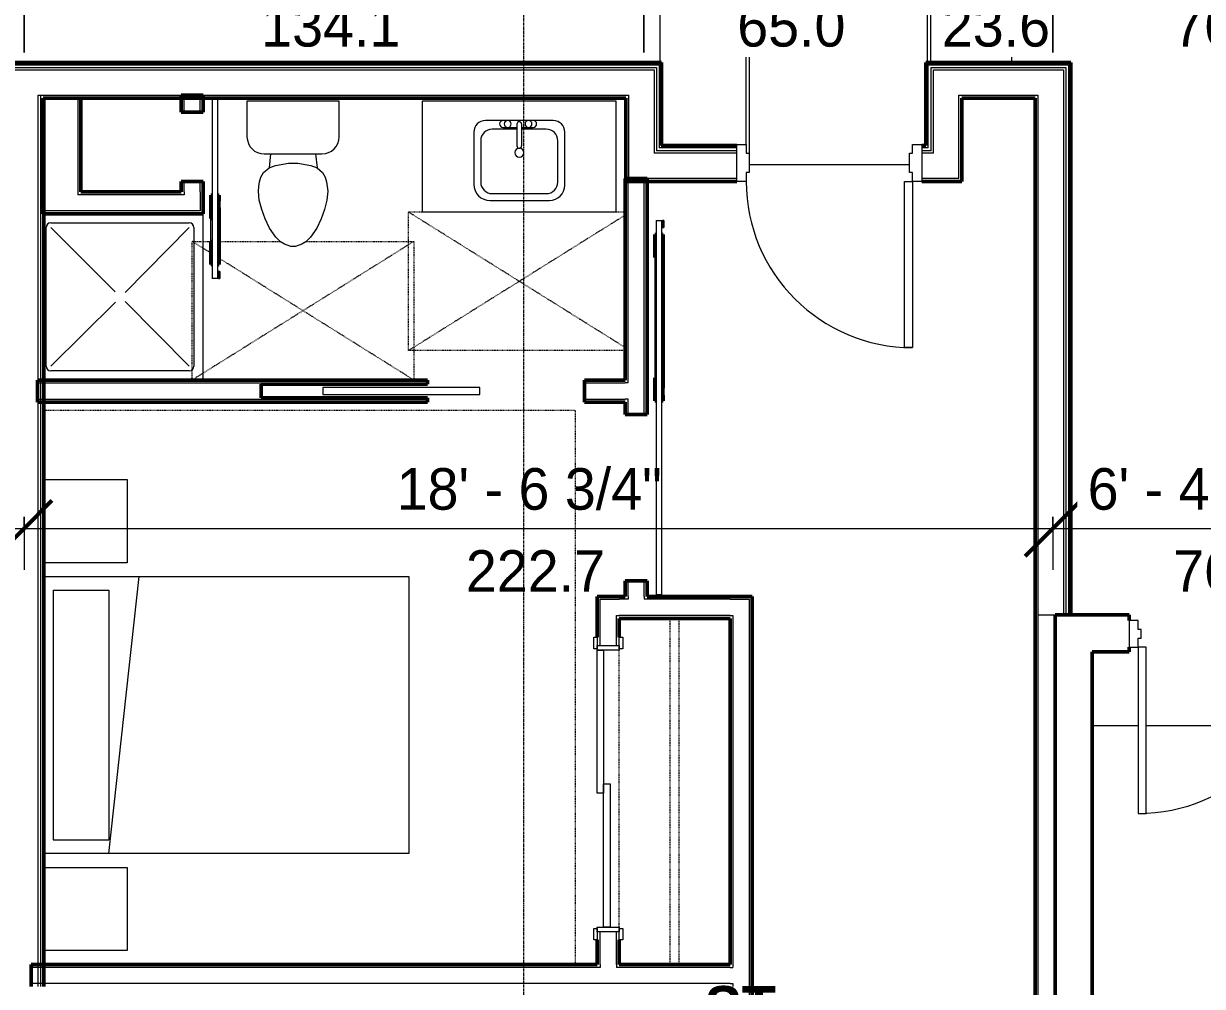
# Model space of a CAD drawing. Header units: inches. Extents: x -4266 to -1814, y 9706 to 12441.
# Drawn here: x -2935.7 to -2680.4, y 10181.2 to 10389.6 of the extents above; entities that cross this region are included whole.
import ezdxf

# ---------------------------------------------------------------- set-up
doc = ezdxf.new("R2010")
doc.units = ezdxf.units.IN
doc.header["$MEASUREMENT"] = 0
doc.linetypes.add('Dash', pattern=[0.25, 0.125, -0.125])
doc.linetypes.add('Grid Line 1_2_', pattern=[0.875, 0.5, -0.125, 0.125, -0.125])
for name, color, linetype, lineweight in [('A-ANNO-DIMS', 211, 'Continuous', 9), ('A-ANNO-DIMS-96', 211, 'Continuous', 9), ('A-AREA-IDEN', 2, 'Continuous', 9), ('A-DOOR-1', 7, 'Continuous', 9), ('A-DOOR-2', 50, 'Continuous', 20), ('A-DOOR-4', 10, 'Continuous', 13), ('A-DOOR-5', 250, 'Continuous', 50), ('A-DOOR-8', 31, 'Continuous', 9), ('A-DOOR-9', 31, 'Continuous', 20), ('A-DOOR-FRAM', 31, 'Continuous', 20), ('A-DOOR-FRAM-1', 50, 'Continuous', 20), ('A-FLOR', 192, 'Continuous', 13), ('A-FLOR-2', 10, 'Continuous', 13), ('A-GENM-HDLN-1', 7, 'Dash', 9), ('A-WALL', 113, 'Continuous', 13), ('A-WALL-3', 250, 'Continuous', 50), ('A-WALL-4', 10, 'Continuous', 13), ('A-WALL-9', 113, 'Continuous', 50), ('I-FURN-1', 7, 'Continuous', 9), ('I-FURN-HDLN-1', 7, 'Dash', 9), ('I-WALL-3', 2, 'Continuous', 50), ('P-SANR-FIXT-2', 7, 'Continuous', 9), ('Q-CASE-2', 7, 'Continuous', 9), ('Q-CASE-HDLN-1', 7, 'Dash', 9), ('S-GRID-1', 1, 'Grid Line 1_2_', 9)]:
    doc.layers.add(name, color=color, linetype=linetype, lineweight=lineweight)
doc.styles.add('Century Gothic', font='ufonts.com_century-gothic.ttf', dxfattribs={"height": 9})
doc.styles.add('Century Gothic_B', font='GOTHICB.TTF', dxfattribs={"height": 9})
doc.dimstyles.new('OD__1_16__Tol__', dxfattribs={"dimscale": 12, "dimtxt": 9.397514, "dimasz": 1, "dimexe": 0.75, "dimexo": 0.5, "dimgap": 0.125, "dimtad": 1, "dimdec": 4, "dimrnd": 0.0625, "dimzin": 3, "dimdsep": 46, "dimlunit": 4, "dimtxsty": 'Century Gothic', "dimblk1": 'OBLIQUE', "dimblk2": 'OBLIQUE', "dimsah": 1, "dimcen": 0.09, "dimdle": 0.75, "dimazin": 0, "dimtfac": 1, "dimtdec": 4, "dimtix": 1, "dimtmove": 0, "dimatfit": 3, "dimfxl": 1, "dimtvp": 1, "dimtfill": 1, "dimfrac": 2, "dimtolj": 1, "dimtzin": 0, "dimarcsym": 2})

# ---------------------------------------------------------------- blocks, each defined once
blk = doc.blocks.new('DIMBLOCK8-FLOOR PLAN - 1ST FLOOR')
at = {"layer": 'A-ANNO-DIMS-96', "lineweight": 50}
for p, q in [((-3137.12, 10280.31), (-3131.12, 10286.31)), ((-2935.52, 10280.31), (-2929.52, 10286.31)), ((-3137.12, 10280.31), (-3143.12, 10274.31)), ((-2935.52, 10280.31), (-2941.52, 10274.31))]:
    blk.add_line(p, q, dxfattribs=at)
at = {"layer": 'A-ANNO-DIMS-96'}
for p, q in [((-3137.12, 10282.79), (-3137.12, 10271.31)), ((-3137.12, 10280.31), (-3137.12, 10282.79)), ((-3137.12, 10280.31), (-2935.52, 10280.31)), ((-2935.52, 10282.79), (-2935.52, 10271.31)), ((-2935.52, 10280.31), (-2935.52, 10282.79))]:
    blk.add_line(p, q, dxfattribs=at)
at = {"layer": 'A-ANNO-DIMS-96', "color": 0, "char_height": 9, "attachment_point": 1, "line_spacing_factor": 0.984502, "style": 'Century Gothic', "bg_fill": 3, "box_fill_scale": 1.25, "bg_fill_color": 256, "bg_fill_true_color": 13158600, "bg_fill_transparency": 0}
for s, insert, width in [('16\' - 9 5/8"', (-3067.05, 10293.34), 73.7481), ('201.6', (-3052.06, 10275.58), 37.7691)]:
    blk.add_mtext(s, dxfattribs=dict(at, insert=insert, width=width))
blk = doc.blocks.new('_Oblique')
at = {"color": 0, "linetype": 'ByBlock', "lineweight": -2}
blk.add_line((-0.5, -0.5), (0.5, 0.5), dxfattribs=at)
blk = doc.blocks.new('DIMBLOCK9-FLOOR PLAN - 1ST FLOOR')
at = {"layer": 'A-ANNO-DIMS-96', "lineweight": 50}
for p, q in [((-2935.52, 10280.31), (-2929.52, 10286.31)), ((-2712.79, 10280.31), (-2706.79, 10286.31)), ((-2935.52, 10280.31), (-2941.52, 10274.31)), ((-2712.79, 10280.31), (-2718.79, 10274.31))]:
    blk.add_line(p, q, dxfattribs=at)
at = {"layer": 'A-ANNO-DIMS-96'}
for p, q in [((-2935.52, 10282.79), (-2935.52, 10271.31)), ((-2935.52, 10280.31), (-2935.52, 10282.79)), ((-2935.52, 10280.31), (-2712.79, 10280.31)), ((-2712.79, 10282.79), (-2712.79, 10271.31)), ((-2712.79, 10280.31), (-2712.79, 10282.79))]:
    blk.add_line(p, q, dxfattribs=at)
at = {"layer": 'A-ANNO-DIMS-96', "color": 0, "char_height": 9, "attachment_point": 1, "line_spacing_factor": 0.984502, "style": 'Century Gothic', "bg_fill": 3, "box_fill_scale": 1.25, "bg_fill_color": 256, "bg_fill_true_color": 13158600, "bg_fill_transparency": 0}
for s, insert, width in [('18\' - 6 3/4"', (-2854.88, 10293.34), 73.7481), ('222.7', (-2839.89, 10275.58), 37.7691)]:
    blk.add_mtext(s, dxfattribs=dict(at, insert=insert, width=width))
blk = doc.blocks.new('DIMBLOCK10-FLOOR PLAN - 1ST FLOOR')
at = {"layer": 'A-ANNO-DIMS-96', "lineweight": 50}
for p, q in [((-2712.79, 10280.31), (-2706.79, 10286.31)), ((-2636.32, 10280.31), (-2630.32, 10286.31)), ((-2712.79, 10280.31), (-2718.79, 10274.31)), ((-2636.32, 10280.31), (-2642.32, 10274.31))]:
    blk.add_line(p, q, dxfattribs=at)
at = {"layer": 'A-ANNO-DIMS-96'}
for p, q in [((-2712.79, 10282.79), (-2712.79, 10271.31)), ((-2712.79, 10280.31), (-2712.79, 10282.79)), ((-2712.79, 10280.31), (-2636.32, 10280.31)), ((-2636.32, 10282.79), (-2636.32, 10271.31)), ((-2636.32, 10280.31), (-2636.32, 10282.79))]:
    blk.add_line(p, q, dxfattribs=at)
at = {"layer": 'A-ANNO-DIMS-96', "color": 0, "insert": (-2686.79, 10275.58), "char_height": 9, "width": 29.356, "attachment_point": 1, "line_spacing_factor": 0.984502, "style": 'Century Gothic', "bg_fill": 3, "box_fill_scale": 1.25, "bg_fill_color": 256, "bg_fill_true_color": 13158600, "bg_fill_transparency": 0}
blk.add_mtext('76.5', dxfattribs=at)
at = {"layer": 'A-ANNO-DIMS-96', "color": 0, "insert": (-2705.28, 10293.34), "char_height": 9, "width": 73.7481, "attachment_point": 1, "line_spacing_factor": 0.984502, "style": 'Century Gothic', "bg_fill": 3, "box_fill_scale": 1.25, "bg_fill_color": 256, "bg_fill_true_color": 13158600, "bg_fill_transparency": 0}
blk.add_mtext('6\' - 4 7/16"', dxfattribs=at)
blk = doc.blocks.new('DIMBLOCK52-FLOOR PLAN - 1ST FLOOR')
at = {"layer": 'A-ANNO-DIMS-96'}
for p, q in [((-3069.62, 10383.29), (-3069.62, 10407.31)), ((-2935.52, 10383.29), (-2935.52, 10407.31)), ((-3069.62, 10398.31), (-2935.52, 10398.31)), ((-3069.62, 10398.31), (-3069.62, 10383.29)), ((-2935.52, 10398.31), (-2935.52, 10383.29))]:
    blk.add_line(p, q, dxfattribs=at)
at = {"layer": 'A-ANNO-DIMS-96', "lineweight": 50}
for p, q in [((-3069.62, 10398.31), (-3063.62, 10404.31)), ((-2935.52, 10398.31), (-2929.52, 10404.31)), ((-3069.62, 10398.31), (-3075.62, 10392.31)), ((-2935.52, 10398.31), (-2941.52, 10392.31))]:
    blk.add_line(p, q, dxfattribs=at)
at = {"layer": 'A-ANNO-DIMS-96', "color": 0, "char_height": 9, "attachment_point": 1, "line_spacing_factor": 0.984502, "style": 'Century Gothic', "bg_fill": 3, "box_fill_scale": 1.25, "bg_fill_color": 256, "bg_fill_true_color": 13158600, "bg_fill_transparency": 0}
for s, insert, width in [('11\' - 2 1/8"', (-3033.3, 10411.35), 73.7481), ('134.1', (-3018.31, 10393.58), 37.7691)]:
    blk.add_mtext(s, dxfattribs=dict(at, insert=insert, width=width))
blk = doc.blocks.new('DIMBLOCK53-FLOOR PLAN - 1ST FLOOR')
at = {"layer": 'A-ANNO-DIMS-96'}
for p, q in [((-2935.52, 10383.29), (-2935.52, 10407.31)), ((-2801.4, 10383.29), (-2801.4, 10407.31)), ((-2935.52, 10398.31), (-2801.4, 10398.31)), ((-2935.52, 10398.31), (-2935.52, 10383.29)), ((-2801.4, 10398.31), (-2801.4, 10383.29))]:
    blk.add_line(p, q, dxfattribs=at)
at = {"layer": 'A-ANNO-DIMS-96', "lineweight": 50}
for p, q in [((-2935.52, 10398.31), (-2929.52, 10404.31)), ((-2801.4, 10398.31), (-2795.4, 10404.31)), ((-2935.52, 10398.31), (-2941.52, 10392.31)), ((-2801.4, 10398.31), (-2807.4, 10392.31))]:
    blk.add_line(p, q, dxfattribs=at)
at = {"layer": 'A-ANNO-DIMS-96', "color": 0, "char_height": 9, "attachment_point": 1, "line_spacing_factor": 0.984502, "style": 'Century Gothic', "bg_fill": 3, "box_fill_scale": 1.25, "bg_fill_color": 256, "bg_fill_true_color": 13158600, "bg_fill_transparency": 0}
for s, insert, width in [('11\' - 2 1/8"', (-2899.19, 10411.35), 73.7481), ('134.1', (-2884.2, 10393.58), 37.7691)]:
    blk.add_mtext(s, dxfattribs=dict(at, insert=insert, width=width))
blk = doc.blocks.new('DIMBLOCK54-FLOOR PLAN - 1ST FLOOR')
at = {"layer": 'A-ANNO-DIMS-96'}
for p, q in [((-2801.4, 10383.29), (-2801.4, 10407.31)), ((-2736.42, 10383.29), (-2736.42, 10407.31)), ((-2801.4, 10398.31), (-2736.42, 10398.31)), ((-2801.4, 10398.31), (-2801.4, 10383.29)), ((-2736.42, 10398.31), (-2736.42, 10383.29))]:
    blk.add_line(p, q, dxfattribs=at)
at = {"layer": 'A-ANNO-DIMS-96', "lineweight": 50}
for p, q in [((-2801.4, 10398.31), (-2795.4, 10404.31)), ((-2736.42, 10398.31), (-2730.42, 10404.31)), ((-2801.4, 10398.31), (-2807.4, 10392.31)), ((-2736.42, 10398.31), (-2742.42, 10392.31))]:
    blk.add_line(p, q, dxfattribs=at)
at = {"layer": 'A-ANNO-DIMS-96', "color": 0, "char_height": 9, "attachment_point": 1, "line_spacing_factor": 0.984502, "style": 'Century Gothic', "bg_fill": 3, "box_fill_scale": 1.25, "bg_fill_color": 256, "bg_fill_true_color": 13158600, "bg_fill_transparency": 0}
for s, insert, width in [('5\' - 5"', (-2784.65, 10411.35), 37.7691), ('65.0', (-2781.14, 10393.58), 29.356)]:
    blk.add_mtext(s, dxfattribs=dict(at, insert=insert, width=width))
blk = doc.blocks.new('DIMBLOCK55-FLOOR PLAN - 1ST FLOOR')
at = {"layer": 'A-ANNO-DIMS-96'}
for p, q in [((-2736.42, 10383.29), (-2736.42, 10407.31)), ((-2712.79, 10383.29), (-2712.79, 10407.31)), ((-2736.42, 10398.31), (-2712.79, 10398.31)), ((-2736.42, 10398.31), (-2736.42, 10383.29)), ((-2712.79, 10398.31), (-2712.79, 10383.29))]:
    blk.add_line(p, q, dxfattribs=at)
at = {"layer": 'A-ANNO-DIMS-96', "lineweight": 50}
for p, q in [((-2736.42, 10398.31), (-2730.42, 10404.31)), ((-2712.79, 10398.31), (-2706.79, 10404.31)), ((-2736.42, 10398.31), (-2742.42, 10392.31)), ((-2712.79, 10398.31), (-2718.79, 10392.31))]:
    blk.add_line(p, q, dxfattribs=at)
at = {"layer": 'A-ANNO-DIMS-96', "color": 0, "char_height": 9, "attachment_point": 1, "line_spacing_factor": 0.984502, "style": 'Century Gothic', "bg_fill": 3, "box_fill_scale": 1.25, "bg_fill_color": 256, "bg_fill_true_color": 13158600, "bg_fill_transparency": 0}
for s, insert, width in [('1\' - 11 5/8"', (-2755.33, 10411.35), 73.7481), ('23.6', (-2736.84, 10393.58), 29.356)]:
    blk.add_mtext(s, dxfattribs=dict(at, insert=insert, width=width))
blk = doc.blocks.new('DIMBLOCK56-FLOOR PLAN - 1ST FLOOR')
at = {"layer": 'A-ANNO-DIMS-96'}
for p, q in [((-2712.79, 10383.29), (-2712.79, 10407.31)), ((-2636.32, 10383.29), (-2636.32, 10407.31)), ((-2712.79, 10398.31), (-2636.32, 10398.31)), ((-2712.79, 10398.31), (-2712.79, 10383.29)), ((-2636.32, 10398.31), (-2636.32, 10383.29))]:
    blk.add_line(p, q, dxfattribs=at)
at = {"layer": 'A-ANNO-DIMS-96', "lineweight": 50}
for p, q in [((-2712.79, 10398.31), (-2706.79, 10404.31)), ((-2636.32, 10398.31), (-2630.32, 10404.31)), ((-2712.79, 10398.31), (-2718.79, 10392.31)), ((-2636.32, 10398.31), (-2642.32, 10392.31))]:
    blk.add_line(p, q, dxfattribs=at)
at = {"layer": 'A-ANNO-DIMS-96', "color": 0, "insert": (-2686.79, 10393.58), "char_height": 9, "width": 29.356, "attachment_point": 1, "line_spacing_factor": 0.984502, "style": 'Century Gothic', "bg_fill": 3, "box_fill_scale": 1.25, "bg_fill_color": 256, "bg_fill_true_color": 13158600, "bg_fill_transparency": 0}
blk.add_mtext('76.5', dxfattribs=at)
at = {"layer": 'A-ANNO-DIMS-96', "color": 0, "insert": (-2705.28, 10411.35), "char_height": 9, "width": 73.7481, "attachment_point": 1, "line_spacing_factor": 0.984502, "style": 'Century Gothic', "bg_fill": 3, "box_fill_scale": 1.25, "bg_fill_color": 256, "bg_fill_true_color": 13158600, "bg_fill_transparency": 0}
blk.add_mtext('6\' - 4 7/16"', dxfattribs=at)

msp = doc.modelspace()

# ---------------------------------------------------------------- linework, layer by layer
at = {"layer": 'A-DOOR-1'}
for p, q in [((-2812.18764, 10256.7269), (-2811.43764, 10256.7269)), ((-2812.18764, 10254.2269), (-2812.18764, 10256.7269)), ((-2811.43764, 10256.7269), (-2811.43764, 10254.2269)), ((-2806.68764, 10256.7269), (-2805.93764, 10256.7269)), ((-2806.68764, 10254.2269), (-2806.68764, 10256.7269)), ((-2805.93764, 10256.7269), (-2805.93764, 10254.2269)), ((-2811.43764, 10254.2269), (-2812.18764, 10254.2269)), ((-2805.93764, 10254.2269), (-2806.68764, 10254.2269)), ((-2812.18764, 10193.7269), (-2811.43764, 10193.7269)), ((-2812.18764, 10191.2269), (-2812.18764, 10193.7269)), ((-2811.43764, 10193.7269), (-2811.43764, 10191.2269)), ((-2806.68764, 10193.7269), (-2805.93764, 10193.7269)), ((-2806.68764, 10191.2269), (-2806.68764, 10193.7269)), ((-2805.93764, 10193.7269), (-2805.93764, 10191.2269)), ((-2811.43764, 10191.2269), (-2812.18764, 10191.2269)), ((-2805.93764, 10191.2269), (-2806.68764, 10191.2269))]:
    msp.add_line(p, q, dxfattribs=at)
msp.add_arc((-2694.32374, 10254.5894), 36, 270, 0, dxfattribs=at)
at = {"layer": 'A-DOOR-2'}
for p, q in [((-2870.8654, 10310.77851), (-2870.8654, 10309.27851)), ((-2836.8654, 10310.77851), (-2870.8654, 10310.77851)), ((-2870.8654, 10309.27851), (-2836.8654, 10309.27851)), ((-2836.8654, 10309.27851), (-2836.8654, 10310.77851)), ((-2811.43764, 10253.9769), (-2810.06264, 10253.9769)), ((-2811.43764, 10222.9769), (-2811.43764, 10253.9769)), ((-2810.06264, 10253.9769), (-2810.06264, 10222.9769)), ((-2692.57374, 10254.5894), (-2694.32374, 10254.5894)), ((-2694.32374, 10254.5894), (-2694.32374, 10218.5894)), ((-2692.57374, 10218.5894), (-2692.57374, 10254.5894)), ((-2810.06264, 10224.9769), (-2808.68764, 10224.9769)), ((-2810.06264, 10193.9769), (-2810.06264, 10224.9769)), ((-2808.68764, 10224.9769), (-2808.68764, 10193.9769)), ((-2810.06264, 10222.9769), (-2811.43764, 10222.9769)), ((-2694.32374, 10218.5894), (-2692.57374, 10218.5894)), ((-2808.68764, 10193.9769), (-2810.06264, 10193.9769))]:
    msp.add_line(p, q, dxfattribs=at)
at = {"layer": 'A-DOOR-4'}
for p, q in [((-2894.82862, 10373.40351), (-2894.82862, 10334.40351)), ((-2894.82862, 10373.40351), (-2894.20362, 10373.40351)), ((-2894.20362, 10373.40351), (-2893.57862, 10373.40351)), ((-2893.57862, 10334.40351), (-2893.57862, 10373.40351)), ((-2893.47714, 10351.16953), (-2893.15154, 10351.16953)), ((-2893.47714, 10351.16953), (-2893.47714, 10349.66953)), ((-2893.15154, 10349.66953), (-2893.47714, 10349.66953)), ((-2893.15154, 10351.16953), (-2893.15154, 10349.66953)), ((-2895.07862, 10342.40351), (-2895.07862, 10347.40351)), ((-2798.70221, 10346.9144), (-2798.07721, 10346.9144)), ((-2798.07721, 10346.9144), (-2797.45221, 10346.9144)), ((-2797.02514, 10346.9144), (-2797.35074, 10346.9144)), ((-2797.35074, 10346.9144), (-2797.35074, 10345.4144)), ((-2797.02514, 10346.9144), (-2797.02514, 10345.4144)), ((-2797.35074, 10345.4144), (-2797.02514, 10345.4144)), ((-2798.95221, 10338.9144), (-2798.95221, 10312.9144)), ((-2894.20362, 10334.40351), (-2894.82862, 10334.40351)), ((-2893.57862, 10334.40351), (-2894.20362, 10334.40351)), ((-2893.15154, 10335.90351), (-2893.47714, 10335.90351)), ((-2893.47714, 10335.90351), (-2893.47714, 10334.40351)), ((-2893.47714, 10334.40351), (-2893.15154, 10334.40351)), ((-2893.15154, 10335.90351), (-2893.15154, 10334.40351)), ((-2797.35074, 10310.64837), (-2797.02514, 10310.64837)), ((-2797.35074, 10310.64837), (-2797.35074, 10309.14837)), ((-2797.02514, 10309.14837), (-2797.35074, 10309.14837)), ((-2797.02514, 10310.64837), (-2797.02514, 10309.14837))]:
    msp.add_line(p, q, dxfattribs=at)
at = {"layer": 'A-DOOR-5'}
for p, q in [((-2894.82862, 10352.40351), (-2895.07862, 10352.40351)), ((-2895.07862, 10352.40351), (-2895.07862, 10347.40351)), ((-2893.32862, 10352.40351), (-2893.57862, 10352.40351)), ((-2893.32862, 10351.16953), (-2893.32862, 10352.40351)), ((-2893.32862, 10337.40351), (-2893.32862, 10349.66073)), ((-2895.07862, 10347.40351), (-2894.82152, 10347.40351)), ((-2894.82425, 10342.40351), (-2895.07862, 10342.40351)), ((-2895.07862, 10342.40351), (-2895.07862, 10337.40351)), ((-2798.95221, 10343.9144), (-2798.70143, 10343.9144)), ((-2798.95221, 10338.9144), (-2798.95221, 10343.9144)), ((-2797.45221, 10343.9144), (-2797.20221, 10343.9144)), ((-2797.20221, 10343.9144), (-2797.20221, 10310.64837)), ((-2895.07862, 10337.40351), (-2894.82698, 10337.40351)), ((-2893.57862, 10337.40351), (-2893.32862, 10337.40351)), ((-2798.70011, 10338.9144), (-2798.95221, 10338.9144)), ((-2798.95221, 10312.9144), (-2798.70221, 10312.9144)), ((-2798.95221, 10307.9144), (-2798.95221, 10312.9144)), ((-2797.20221, 10309.14837), (-2797.20221, 10307.9144)), ((-2798.70221, 10307.9144), (-2798.95221, 10307.9144)), ((-2797.20221, 10307.9144), (-2797.45221, 10307.9144))]:
    msp.add_line(p, q, dxfattribs=at)
at = {"layer": 'A-DOOR-8'}
msp.add_arc((-2743.19874, 10355.4144), 36, 180, 270, dxfattribs=at)
at = {"layer": 'A-DOOR-9'}
for p, q in [((-2744.94874, 10355.4144), (-2743.19874, 10355.4144)), ((-2744.94874, 10319.4144), (-2744.94874, 10355.4144)), ((-2743.19874, 10355.4144), (-2743.19874, 10319.4144)), ((-2743.19874, 10319.4144), (-2744.94874, 10319.4144))]:
    msp.add_line(p, q, dxfattribs=at)
at = {"layer": 'A-DOOR-FRAM'}
for p, q in [((-2781.19874, 10363.4144), (-2779.19874, 10363.4144)), ((-2781.19874, 10355.4144), (-2781.19874, 10363.4144)), ((-2779.19874, 10363.4144), (-2779.19874, 10361.4769)), ((-2743.19874, 10363.4144), (-2741.19874, 10363.4144)), ((-2743.19874, 10361.4769), (-2743.19874, 10363.4144)), ((-2741.19874, 10363.4144), (-2741.19874, 10355.4144)), ((-2779.19874, 10361.4769), (-2778.57374, 10361.4769)), ((-2778.57374, 10361.4769), (-2778.57374, 10357.3519)), ((-2743.82374, 10361.4769), (-2743.19874, 10361.4769)), ((-2743.82374, 10357.3519), (-2743.82374, 10361.4769)), ((-2779.19874, 10357.3519), (-2779.19874, 10355.4144)), ((-2778.57374, 10357.3519), (-2779.19874, 10357.3519)), ((-2743.19874, 10357.3519), (-2743.82374, 10357.3519)), ((-2743.19874, 10355.4144), (-2743.19874, 10357.3519)), ((-2779.19874, 10355.4144), (-2781.19874, 10355.4144)), ((-2741.19874, 10355.4144), (-2743.19874, 10355.4144))]:
    msp.add_line(p, q, dxfattribs=at)
at = {"layer": 'A-DOOR-FRAM-1'}
for p, q in [((-2694.32374, 10260.3394), (-2696.32374, 10260.3394)), ((-2696.32374, 10260.3394), (-2696.32374, 10254.5894)), ((-2694.32374, 10258.4019), (-2694.32374, 10260.3394)), ((-2693.69874, 10258.4019), (-2694.32374, 10258.4019)), ((-2693.69874, 10256.5269), (-2693.69874, 10258.4019)), ((-2811.43764, 10254.9769), (-2806.68764, 10254.9769)), ((-2811.43764, 10253.9769), (-2811.43764, 10254.9769)), ((-2806.68764, 10254.9769), (-2806.68764, 10253.9769)), ((-2694.32374, 10254.5894), (-2694.32374, 10256.5269)), ((-2694.32374, 10256.5269), (-2693.69874, 10256.5269)), ((-2806.68764, 10253.9769), (-2811.43764, 10253.9769)), ((-2696.32374, 10254.5894), (-2694.32374, 10254.5894)), ((-2811.43764, 10192.9769), (-2811.43764, 10193.9769)), ((-2811.43764, 10193.9769), (-2806.68764, 10193.9769)), ((-2806.68764, 10193.9769), (-2806.68764, 10192.9769)), ((-2806.68764, 10192.9769), (-2811.43764, 10192.9769))]:
    msp.add_line(p, q, dxfattribs=at)
at = {"layer": 'A-FLOR'}
for p, q in [((-2797.89874, 10425.3894), (-2797.89874, 10381.1644)), ((-2779.19874, 10363.4144), (-2779.19874, 10425.3894)), ((-2778.57374, 10425.3894), (-2778.57374, 10361.4769)), ((-2739.92374, 10381.1644), (-2739.92374, 10425.3894)), ((-2739.29874, 10425.3894), (-2739.29874, 10381.1644)), ((-2721.68021, 10381.1644), (-2721.68021, 10425.3894)), ((-2778.57374, 10359.0394), (-2743.82374, 10359.0394))]:
    msp.add_line(p, q, dxfattribs=at)
at = {"layer": 'A-FLOR-2'}
for p, q in [((-2694.32374, 10237.5894), (-2704.32374, 10237.5894)), ((-2528.32374, 10237.5894), (-2692.57374, 10237.5894))]:
    msp.add_line(p, q, dxfattribs=at)
at = {"layer": 'A-GENM-HDLN-1'}
for p, q in [((-2805.40014, 10319.44783), (-2852.32923, 10348.77851)), ((-2852.32923, 10318.77851), (-2852.32923, 10348.77851)), ((-2852.32923, 10348.77851), (-2805.40014, 10348.77851)), ((-2805.40014, 10348.10919), (-2852.32923, 10318.77851)), ((-2895.07862, 10339.86882), (-2899.15154, 10342.4144)), ((-2851.15154, 10342.4144), (-2899.15154, 10312.4144)), ((-2899.15154, 10312.4144), (-2899.15154, 10342.4144)), ((-2899.15154, 10342.4144), (-2895.07862, 10342.4144)), ((-2893.32862, 10342.4144), (-2880.14644, 10342.4144)), ((-2874.46446, 10342.4144), (-2851.15154, 10342.4144)), ((-2851.15154, 10342.4144), (-2851.15154, 10312.4144)), ((-2851.15154, 10312.4144), (-2893.32862, 10338.77507)), ((-2805.40014, 10318.77851), (-2852.32923, 10318.77851)), ((-2851.15154, 10312.4144), (-2899.15154, 10312.4144))]:
    msp.add_line(p, q, dxfattribs=at)
at = {"layer": 'A-WALL'}
for p, q in [((-3072.99874, 10380.6644), (-2798.02374, 10380.6644)), ((-3072.37374, 10380.0394), (-2798.64874, 10380.0394)), ((-2798.64874, 10380.0394), (-2798.64874, 10362.0394)), ((-2798.02374, 10380.6644), (-2798.02374, 10362.6644)), ((-2739.79874, 10362.6644), (-2739.79874, 10381.1644)), ((-2739.79874, 10380.6644), (-2709.41124, 10380.6644)), ((-2739.17374, 10380.0394), (-2710.03624, 10380.0394)), ((-2739.17374, 10362.0394), (-2739.17374, 10380.0394)), ((-2710.03624, 10380.0394), (-2710.03624, 10261.5894)), ((-2709.41124, 10380.6644), (-2709.41124, 10261.5894)), ((-3071.87374, 10379.5394), (-2799.14874, 10379.5394)), ((-2799.14874, 10379.5394), (-2799.14874, 10361.5394)), ((-2738.67374, 10379.5394), (-2710.53624, 10379.5394)), ((-2738.67374, 10361.5394), (-2738.67374, 10379.5394)), ((-2710.53624, 10379.5394), (-2710.53624, 10261.5894)), ((-2932.52374, 10181.1644), (-2932.52374, 10374.0394)), ((-2932.52374, 10374.0394), (-2804.64874, 10374.0394)), ((-2931.89874, 10181.1644), (-2931.89874, 10374.0394)), ((-2804.64874, 10374.0394), (-2804.64874, 10356.0394)), ((-2733.17374, 10374.0394), (-2716.03624, 10374.0394)), ((-2733.17374, 10356.0394), (-2733.17374, 10374.0394)), ((-2716.03624, 10374.0394), (-2716.03624, 10017.0894)), ((-2781.19874, 10362.0394), (-2798.64874, 10362.0394)), ((-2781.19874, 10362.6644), (-2798.02374, 10362.6644)), ((-2797.52374, 10363.1644), (-2797.52374, 10362.6644)), ((-2739.79874, 10362.6644), (-2741.19874, 10362.6644)), ((-2739.17374, 10362.0394), (-2741.19874, 10362.0394)), ((-2781.19874, 10361.5394), (-2799.14874, 10361.5394)), ((-2738.67374, 10361.5394), (-2741.19874, 10361.5394)), ((-2781.19874, 10356.0394), (-2804.64874, 10356.0394)), ((-2733.17374, 10356.0394), (-2741.19874, 10356.0394)), ((-2716.03624, 10261.5894), (-2712.28624, 10261.5894)), ((-2712.53624, 10261.5894), (-2712.53624, 10017.0894))]:
    msp.add_line(p, q, dxfattribs=at)
at = {"layer": 'A-WALL-3'}
for p, q in [((-2923.27514, 10373.4144), (-2931.40014, 10373.4144)), ((-2931.40014, 10373.4144), (-2931.40014, 10353.15351)), ((-2923.27514, 10353.15351), (-2923.27514, 10373.4144)), ((-2901.52654, 10374.0394), (-2901.52654, 10370.40351)), ((-2896.77654, 10374.0394), (-2901.52654, 10374.0394)), ((-2896.77654, 10370.40351), (-2896.77654, 10374.0394)), ((-2901.52654, 10370.40351), (-2896.77654, 10370.40351)), ((-2901.52654, 10355.40351), (-2901.52654, 10353.15351)), ((-2896.77654, 10355.40351), (-2901.52654, 10355.40351)), ((-2896.77654, 10353.15351), (-2896.77654, 10355.40351)), ((-2805.40014, 10356.0394), (-2805.40014, 10312.40351)), ((-2800.65014, 10356.0394), (-2805.40014, 10356.0394)), ((-2800.65014, 10304.9144), (-2800.65014, 10356.0394)), ((-2931.40014, 10353.15351), (-2931.40014, 10352.52851)), ((-2931.40014, 10352.52851), (-2931.40014, 10348.40351)), ((-2901.52654, 10353.15351), (-2923.27514, 10353.15351)), ((-2896.77654, 10349.02851), (-2896.77654, 10353.15351)), ((-2931.40014, 10348.40351), (-2896.77654, 10348.40351)), ((-2896.77654, 10348.40351), (-2896.77654, 10349.02851)), ((-2848.19874, 10312.40351), (-2932.65014, 10312.40351)), ((-2932.65014, 10312.40351), (-2932.65014, 10307.65351)), ((-2884.19874, 10308.52851), (-2884.19874, 10311.52851)), ((-2884.19874, 10311.52851), (-2848.19874, 10311.52851)), ((-2848.19874, 10311.52851), (-2848.19874, 10312.40351)), ((-2805.40014, 10312.40351), (-2814.19874, 10312.40351)), ((-2814.19874, 10312.40351), (-2814.19874, 10307.65351)), ((-2848.19874, 10308.52851), (-2884.19874, 10308.52851)), ((-2848.19874, 10307.65351), (-2848.19874, 10308.52851)), ((-2932.65014, 10307.65351), (-2848.19874, 10307.65351)), ((-2814.19874, 10307.65351), (-2805.40014, 10307.65351)), ((-2805.40014, 10307.65351), (-2805.40014, 10304.9144)), ((-2805.40014, 10304.9144), (-2800.65014, 10304.9144)), ((-2806.68764, 10256.7269), (-2806.68764, 10260.81899)), ((-2806.68764, 10260.81899), (-2782.68764, 10260.81899)), ((-2782.68764, 10260.81899), (-2782.68764, 10185.9144)), ((-2696.32374, 10261.5894), (-2712.32374, 10261.5894)), ((-2712.32374, 10261.5894), (-2712.32374, 10253.5894)), ((-2696.32374, 10260.3394), (-2696.32374, 10261.5894)), ((-2712.32374, 10253.5894), (-2712.32374, 10013.5894)), ((-2704.32374, 10021.5894), (-2704.32374, 10253.5894)), ((-2704.32374, 10253.5894), (-2696.32374, 10253.5894)), ((-2696.32374, 10253.5894), (-2696.32374, 10254.5894)), ((-2811.43764, 10191.2269), (-2811.43764, 10185.9144)), ((-2806.68764, 10185.9144), (-2806.68764, 10191.2269)), ((-2811.43764, 10185.9144), (-2934.02654, 10185.9144)), ((-2934.02654, 10185.9144), (-2934.02654, 10181.1644)), ((-2782.68764, 10185.9144), (-2806.68764, 10185.9144))]:
    msp.add_line(p, q, dxfattribs=at)
at = {"layer": 'A-WALL-4'}
for p, q in [((-2931.15014, 10373.4144), (-2931.15014, 10353.15351)), ((-2923.90014, 10373.4144), (-2923.90014, 10353.15351)), ((-2900.90154, 10370.40351), (-2900.90154, 10374.0394)), ((-2897.40154, 10370.40351), (-2897.40154, 10374.0394)), ((-2900.90154, 10353.15351), (-2900.90154, 10355.40351)), ((-2897.40154, 10353.15351), (-2897.40154, 10355.40351)), ((-2804.77514, 10311.77851), (-2804.77514, 10356.0394)), ((-2801.27514, 10304.9144), (-2801.27514, 10356.0394)), ((-2931.15014, 10352.52851), (-2931.40014, 10352.52851)), ((-2931.15014, 10352.52851), (-2931.40014, 10352.52851)), ((-2931.15014, 10353.15351), (-2931.15014, 10352.52851)), ((-2923.90014, 10353.15351), (-2923.90014, 10352.52851)), ((-2900.90154, 10352.52851), (-2923.90014, 10352.52851)), ((-2900.90154, 10353.15351), (-2900.90154, 10352.52851)), ((-2897.40154, 10353.15351), (-2897.40154, 10352.52851)), ((-2897.40154, 10352.52851), (-2897.40154, 10349.02851)), ((-2897.40154, 10349.02851), (-2931.40014, 10349.02851)), ((-2932.65014, 10311.77851), (-2848.19874, 10311.77851)), ((-2814.19874, 10311.77851), (-2805.40014, 10311.77851)), ((-2804.77514, 10311.77851), (-2805.40014, 10311.77851)), ((-2932.65014, 10308.27851), (-2848.19874, 10308.27851)), ((-2814.19874, 10308.27851), (-2805.40014, 10308.27851)), ((-2804.77514, 10308.27851), (-2805.40014, 10308.27851)), ((-2804.77514, 10304.9144), (-2804.77514, 10308.27851)), ((-2807.31264, 10254.9769), (-2807.31264, 10261.44399)), ((-2807.31264, 10261.44399), (-2806.68764, 10261.44399)), ((-2782.68764, 10261.44399), (-2806.68764, 10261.44399)), ((-2782.68764, 10261.44399), (-2782.06264, 10261.44399)), ((-2782.06264, 10261.44399), (-2782.06264, 10185.2894)), ((-2810.81264, 10185.9144), (-2810.81264, 10192.9769)), ((-2807.31264, 10185.9144), (-2807.31264, 10192.9769)), ((-2810.81264, 10185.9144), (-2810.81264, 10185.2894)), ((-2807.31264, 10185.9144), (-2807.31264, 10185.2894)), ((-2810.81264, 10185.2894), (-2934.02654, 10185.2894)), ((-2782.68764, 10185.2894), (-2807.31264, 10185.2894)), ((-2782.68764, 10185.2894), (-2782.06264, 10185.2894)), ((-2782.68764, 10181.7894), (-2934.02654, 10181.7894)), ((-2782.68764, 10181.7894), (-2782.06264, 10181.7894)), ((-2782.06264, 10181.7894), (-2782.06264, 10181.1644))]:
    msp.add_line(p, q, dxfattribs=at)
at = {"layer": 'A-WALL-9'}
for p, q in [((-2716.66124, 10261.5894), (-2716.66124, 10017.0894)), ((-2712.28624, 10017.0894), (-2712.28624, 10261.5894))]:
    msp.add_line(p, q, dxfattribs=at)
at = {"layer": 'I-FURN-1'}
for p, q in [((-2929.22726, 10212.9144), (-2917.22726, 10212.9144)), ((-2852.22726, 10209.9144), (-2931.22726, 10209.9144)), ((-2931.22726, 10206.9144), (-2913.22726, 10206.9144)), ((-2931.22726, 10188.9144), (-2931.22726, 10206.9144)), ((-2913.22726, 10206.9144), (-2913.22726, 10188.9144)), ((-2913.22726, 10188.9144), (-2931.22726, 10188.9144))]:
    msp.add_line(p, q, dxfattribs=at)
at = {"layer": 'I-FURN-HDLN-1'}
msp.add_line((-2931.22726, 10305.9144), (-2816.22726, 10305.9144), dxfattribs=at)
at = {"layer": 'I-WALL-3'}
for p, q in [((-2797.52374, 10381.1644), (-3073.49874, 10381.1644)), ((-2797.52374, 10363.1644), (-2797.52374, 10381.1644)), ((-2708.91124, 10381.1644), (-2740.29874, 10381.1644)), ((-2740.29874, 10381.1644), (-2740.29874, 10363.1644)), ((-2708.91124, 10261.5894), (-2708.91124, 10381.1644)), ((-2931.27374, 10181.1644), (-2931.27374, 10373.4144)), ((-2931.27374, 10373.4144), (-2805.27374, 10373.4144)), ((-2805.27374, 10373.4144), (-2805.27374, 10355.4144)), ((-2732.54874, 10373.4144), (-2716.66124, 10373.4144)), ((-2732.54874, 10355.4144), (-2732.54874, 10373.4144)), ((-2716.66124, 10373.4144), (-2716.66124, 10261.5894)), ((-2781.19874, 10363.1644), (-2797.52374, 10363.1644)), ((-2740.29874, 10363.1644), (-2741.19874, 10363.1644)), ((-2805.27374, 10355.4144), (-2781.19874, 10355.4144)), ((-2741.19874, 10355.4144), (-2732.54874, 10355.4144)), ((-2712.28624, 10261.5894), (-2708.91124, 10261.5894))]:
    msp.add_line(p, q, dxfattribs=at)
at = {"layer": 'P-SANR-FIXT-2'}
for p, q in [((-2887.28167, 10372.7894), (-2887.28167, 10365.06317)), ((-2867.32923, 10372.7894), (-2887.28167, 10372.7894)), ((-2867.32923, 10365.06317), (-2867.32923, 10372.7894)), ((-2820.98671, 10368.58816), (-2835.67175, 10368.58816)), ((-2820.98671, 10368.58816), (-2835.67175, 10368.58816)), ((-2825.32923, 10368.58816), (-2831.82923, 10368.58816)), ((-2831.82923, 10367.08816), (-2828.82923, 10367.08816)), ((-2828.82923, 10367.82435), (-2828.82923, 10363.086)), ((-2827.82923, 10367.82435), (-2827.82923, 10363.086)), ((-2827.82923, 10367.08816), (-2825.32923, 10367.08816)), ((-2838.17175, 10366.08816), (-2838.17175, 10354.76532)), ((-2838.17175, 10366.08816), (-2838.17175, 10354.76532)), ((-2828.82923, 10366.71316), (-2834.17175, 10366.71316)), ((-2822.48671, 10366.71316), (-2827.82923, 10366.71316)), ((-2818.48671, 10354.58619), (-2818.48671, 10366.08816)), ((-2818.48671, 10354.58619), (-2818.48671, 10366.08816)), ((-2836.67175, 10364.21316), (-2836.67175, 10355.26532)), ((-2819.98671, 10355.26532), (-2819.98671, 10364.21316)), ((-2883.55545, 10361.33695), (-2871.05545, 10361.33695)), ((-2882.16711, 10361.33695), (-2882.51483, 10358.31317)), ((-2872.44379, 10361.33695), (-2872.09607, 10358.31317)), ((-2884.27335, 10356.31317), (-2883.70658, 10357.31317)), ((-2883.70658, 10357.31317), (-2882.51483, 10358.31317)), ((-2882.51483, 10358.31317), (-2881.14109, 10358.81317)), ((-2881.14109, 10358.81317), (-2878.30545, 10359.31317)), ((-2878.30545, 10359.31317), (-2876.30545, 10359.31317)), ((-2876.30545, 10359.31317), (-2873.46981, 10358.81317)), ((-2873.46981, 10358.81317), (-2872.09607, 10358.31317)), ((-2872.09607, 10358.31317), (-2870.90432, 10357.31317)), ((-2870.90432, 10357.31317), (-2870.33755, 10356.31317)), ((-2884.80545, 10353.31317), (-2884.71829, 10354.30937)), ((-2884.71829, 10354.30937), (-2884.5413, 10355.31317)), ((-2884.5413, 10355.31317), (-2884.27335, 10356.31317)), ((-2870.33755, 10356.31317), (-2870.0696, 10355.31317)), ((-2870.0696, 10355.31317), (-2869.89261, 10354.30937)), ((-2869.89261, 10354.30937), (-2869.80545, 10353.31317)), ((-2884.63114, 10351.32079), (-2884.80545, 10353.31317)), ((-2869.80545, 10353.31317), (-2869.97976, 10351.32079)), ((-2834.17175, 10352.76532), (-2822.48671, 10352.76532)), ((-2884.0932, 10349.31317), (-2884.63114, 10351.32079)), ((-2883.36526, 10347.31317), (-2884.0932, 10349.31317)), ((-2870.5177, 10349.31317), (-2871.24564, 10347.31317)), ((-2869.97976, 10351.32079), (-2870.5177, 10349.31317)), ((-2834.67175, 10351.26532), (-2821.80758, 10351.26532)), ((-2834.67175, 10351.26532), (-2821.80758, 10351.26532)), ((-2896.77654, 10312.40351), (-2896.77654, 10348.40351)), ((-2882.43265, 10345.31317), (-2883.36526, 10347.31317)), ((-2871.24564, 10347.31317), (-2872.17826, 10345.31317)), ((-2930.77654, 10315.40351), (-2930.77654, 10345.40351)), ((-2929.77654, 10346.40351), (-2899.77654, 10346.40351)), ((-2915.78706, 10331.51204), (-2929.77654, 10345.40351)), ((-2913.64433, 10331.38742), (-2899.77654, 10345.40351)), ((-2898.77654, 10345.40351), (-2898.77654, 10315.40351)), ((-2881.04521, 10343.31317), (-2882.43265, 10345.31317)), ((-2872.17826, 10345.31317), (-2873.56569, 10343.31317)), ((-2880.04521, 10342.31317), (-2881.04521, 10343.31317)), ((-2879.17919, 10341.81317), (-2880.04521, 10342.31317)), ((-2877.80545, 10341.31317), (-2879.17919, 10341.81317)), ((-2875.43171, 10341.81317), (-2876.80545, 10341.31317)), ((-2874.56569, 10342.31317), (-2875.43171, 10341.81317)), ((-2873.56569, 10343.31317), (-2874.56569, 10342.31317)), ((-2876.80545, 10341.31317), (-2877.80545, 10341.31317)), ((-2915.74836, 10329.26089), (-2929.77654, 10315.40351)), ((-2913.66093, 10329.40081), (-2899.77654, 10315.40351)), ((-2899.77654, 10314.40351), (-2929.77654, 10314.40351))]:
    msp.add_line(p, q, dxfattribs=at)
for centre, radius, start, end in [((-2835.67175, 10366.08816), 2.5, 90, 180), ((-2835.67175, 10366.08816), 2.5, 90, 180), ((-2831.82923, 10367.83816), 0.75, 90, 270), ((-2830.82923, 10367.83816), 0.75, 0, 180), ((-2830.82923, 10367.83816), 0.75, 180, 0), ((-2828.32923, 10367.82435), 0.5, 0, 180), ((-2826.32923, 10367.83816), 0.75, 0, 180), ((-2826.32923, 10367.83816), 0.75, 180, 0), ((-2825.32923, 10367.83816), 0.75, 270, 90), ((-2820.98671, 10366.08816), 2.5, 0, 90), ((-2820.98671, 10366.08816), 2.5, 0, 90), ((-2883.55545, 10365.06317), 3.72622, 180, 270), ((-2871.05545, 10365.06317), 3.72622, 270, 0), ((-2834.17175, 10364.21316), 2.5, 90, 180), ((-2822.48671, 10364.21316), 2.5, 0, 90), ((-2828.32923, 10361.62082), 1, 0, 180), ((-2828.32923, 10363.086), 0.5, 180, 0), ((-2828.32923, 10361.62082), 1, 180, 0), ((-2834.67175, 10354.76532), 3.5, 180, 270), ((-2834.67175, 10354.76532), 3.5, 180, 270), ((-2834.17175, 10355.26532), 2.5, 180, 270), ((-2822.48671, 10355.26532), 2.5, 270, 0), ((-2821.80758, 10354.58619), 3.32087, 270, 0), ((-2821.80758, 10354.58619), 3.32087, 270, 0), ((-2929.77654, 10345.40351), 1, 90, 180), ((-2899.77654, 10345.40351), 1, 0, 90), ((-2929.77654, 10315.40351), 1, 180, 270), ((-2899.77654, 10315.40351), 1, 270, 0)]:
    msp.add_arc(centre, radius, start, end, dxfattribs=at)
at = {"layer": 'Q-CASE-2'}
for p, q in [((-2807.32923, 10372.7894), (-2849.32923, 10372.7894)), ((-2849.32923, 10372.7894), (-2849.32923, 10348.7894)), ((-2807.32923, 10348.7894), (-2807.32923, 10372.7894)), ((-2849.32923, 10348.7894), (-2807.32923, 10348.7894))]:
    msp.add_line(p, q, dxfattribs=at)
at = {"layer": 'Q-CASE-HDLN-1'}
for p, q in [((-2806.68764, 10260.81899), (-2782.68764, 10260.81899)), ((-2806.68764, 10256.7269), (-2806.68764, 10260.81899)), ((-2795.68764, 10185.9144), (-2795.68764, 10260.81899)), ((-2793.68764, 10185.9144), (-2793.68764, 10260.81899)), ((-2782.68764, 10260.81899), (-2782.68764, 10185.9144)), ((-2806.68764, 10193.9769), (-2806.68764, 10253.9769)), ((-2806.68764, 10185.9144), (-2806.68764, 10191.2269)), ((-2782.68764, 10185.9144), (-2806.68764, 10185.9144))]:
    msp.add_line(p, q, dxfattribs=at)

# ---------------------------------------------------------------- texts
at = {"layer": 'A-AREA-IDEN', "insert": (-2788.16646, 10181.24862), "char_height": 9, "width": 14.544, "attachment_point": 1, "style": 'Century Gothic_B'}
msp.add_mtext('ST', dxfattribs=at)

# ---------------------------------------------------------------- next in the draw order: dimensions: what is measured, and where the dimension line sits
at = {"layer": 'A-ANNO-DIMS'}
for base, p1, p2, override, picture, middle in [((-2935.52374, 10398.31024), (-3069.62374, 10377.2894), (-2935.52374, 10377.2894), {"dimpost": '<>\\X', "dimfxl": 134.1}, 'DIMBLOCK52-FLOOR PLAN - 1ST FLOOR', (-3002.57374, 10398.31024)), ((-2935.52374, 10280.30762), (-3137.12374, 10288.7929), (-2935.52374, 10288.7929), {"dimpost": '<>\\X', "dimfxl": 201.6}, 'DIMBLOCK8-FLOOR PLAN - 1ST FLOOR', (-3036.32374, 10280.30762))]:
    dim = msp.add_linear_dim(base=base, p1=p1, p2=p2, dimstyle='OD__1_16__Tol__', override=override, dxfattribs=at)
    dim.commit()
    dim.dimension.update_dxf_attribs({"geometry": picture, "text_midpoint": middle})

# ---------------------------------------------------------------- next in the draw order: dimensions: what is measured, and where the dimension line sits
for base, p1, p2, override, picture, middle in [((-2801.39874, 10398.31024), (-2935.52374, 10377.2894), (-2801.39874, 10377.2894), {"dimpost": '<>\\X', "dimfxl": 134.125}, 'DIMBLOCK53-FLOOR PLAN - 1ST FLOOR', (-2868.46124, 10398.31024)), ((-2712.78624, 10280.30762), (-2935.52374, 10288.7929), (-2712.78624, 10288.7929), {"dimpost": '<>\\X', "dimfxl": 222.7375}, 'DIMBLOCK9-FLOOR PLAN - 1ST FLOOR', (-2824.15499, 10280.30762))]:
    dim = msp.add_linear_dim(base=base, p1=p1, p2=p2, dimstyle='OD__1_16__Tol__', override=override, dxfattribs=at)
    dim.commit()
    dim.dimension.update_dxf_attribs({"geometry": picture, "text_midpoint": middle})

# ---------------------------------------------------------------- next in the draw order: linework, layer by layer
at = {"layer": 'A-DOOR-4'}
for p, q in [((-2798.70221, 10346.9144), (-2798.70221, 10265.9144)), ((-2797.45221, 10265.9144), (-2797.45221, 10346.9144)), ((-2798.07721, 10265.9144), (-2798.70221, 10265.9144)), ((-2797.45221, 10265.9144), (-2798.07721, 10265.9144))]:
    msp.add_line(p, q, dxfattribs=at)
at = {"layer": 'A-WALL-3'}
for p, q in [((-2805.40014, 10268.9144), (-2805.40014, 10265.56899)), ((-2800.65014, 10268.9144), (-2805.40014, 10268.9144)), ((-2800.65014, 10265.56899), (-2800.65014, 10268.9144)), ((-2811.43764, 10265.56899), (-2811.43764, 10256.7269)), ((-2810.81264, 10265.56899), (-2811.43764, 10265.56899)), ((-2806.68764, 10265.56899), (-2810.81264, 10265.56899)), ((-2805.40014, 10265.56899), (-2806.68764, 10265.56899)), ((-2782.68764, 10265.56899), (-2800.65014, 10265.56899)), ((-2778.56264, 10265.56899), (-2782.68764, 10265.56899)), ((-2777.93764, 10265.56899), (-2778.56264, 10265.56899)), ((-2777.93764, 10157.1644), (-2777.93764, 10265.56899))]:
    msp.add_line(p, q, dxfattribs=at)
at = {"layer": 'A-WALL-4'}
for p, q in [((-2804.77514, 10265.56899), (-2804.77514, 10268.9144)), ((-2801.27514, 10265.56899), (-2801.27514, 10268.9144)), ((-2810.81264, 10254.9769), (-2810.81264, 10264.94399)), ((-2810.81264, 10264.94399), (-2807.31264, 10264.94399)), ((-2807.31264, 10264.94399), (-2806.68764, 10264.94399)), ((-2804.77514, 10264.94399), (-2806.68764, 10264.94399)), ((-2804.77514, 10265.56899), (-2804.77514, 10264.94399)), ((-2801.27514, 10265.56899), (-2801.27514, 10264.94399)), ((-2782.68764, 10264.94399), (-2801.27514, 10264.94399)), ((-2782.68764, 10264.94399), (-2782.06264, 10264.94399)), ((-2782.06264, 10264.94399), (-2778.56264, 10264.94399)), ((-2778.56264, 10264.94399), (-2778.56264, 10157.1644))]:
    msp.add_line(p, q, dxfattribs=at)
at = {"layer": 'I-FURN-1'}
for p, q in [((-2931.22726, 10290.84623), (-2913.22726, 10290.84623)), ((-2931.22726, 10272.84623), (-2931.22726, 10290.84623)), ((-2913.22726, 10290.84623), (-2913.22726, 10272.84623)), ((-2913.22726, 10272.84623), (-2931.22726, 10272.84623)), ((-2931.22726, 10269.9144), (-2852.22726, 10269.9144)), ((-2931.22726, 10209.9144), (-2931.22726, 10269.9144)), ((-2917.22726, 10209.9144), (-2910.64764, 10269.9144)), ((-2852.22726, 10269.9144), (-2852.22726, 10209.9144)), ((-2929.22726, 10266.9144), (-2917.22726, 10266.9144)), ((-2929.22726, 10266.9144), (-2929.22726, 10212.9144)), ((-2917.22726, 10266.9144), (-2917.22726, 10212.9144))]:
    msp.add_line(p, q, dxfattribs=at)
at = {"layer": 'I-FURN-HDLN-1'}
msp.add_line((-2816.22726, 10305.9144), (-2816.22726, 10185.9144), dxfattribs=at)
at = {"layer": 'S-GRID-1'}
msp.add_line((-2827.32374, 9836.17969), (-2827.32374, 12376.79045), dxfattribs=at)

# ---------------------------------------------------------------- next in the draw order: dimensions: what is measured, and where the dimension line sits
at = {"layer": 'A-ANNO-DIMS'}
for base, p1, p2, override, picture, middle in [((-2736.42374, 10398.31024), (-2801.39874, 10377.2894), (-2736.42374, 10377.2894), {"dimpost": '<>\\X', "dimfxl": 64.975}, 'DIMBLOCK54-FLOOR PLAN - 1ST FLOOR', (-2768.91124, 10398.31024)), ((-2636.32374, 10280.30762), (-2712.78624, 10288.7929), (-2636.32374, 10288.7929), {"dimpost": '<>\\X', "dimfxl": 76.4625}, 'DIMBLOCK10-FLOOR PLAN - 1ST FLOOR', (-2674.55499, 10280.30762))]:
    dim = msp.add_linear_dim(base=base, p1=p1, p2=p2, dimstyle='OD__1_16__Tol__', override=override, dxfattribs=at)
    dim.commit()
    dim.dimension.update_dxf_attribs({"geometry": picture, "text_midpoint": middle})

# ---------------------------------------------------------------- next in the draw order: dimensions: what is measured, and where the dimension line sits
dim = msp.add_linear_dim(base=(-2712.78624, 10398.31024), p1=(-2736.42374, 10377.2894), p2=(-2712.78624, 10377.2894), dimstyle='OD__1_16__Tol__', override={"dimpost": '<>\\X', "dimfxl": 23.6375}, dxfattribs=at)
dim.commit()
dim.dimension.update_dxf_attribs({"geometry": 'DIMBLOCK55-FLOOR PLAN - 1ST FLOOR', "text_midpoint": (-2724.60499, 10398.31024)})

# ---------------------------------------------------------------- next in the draw order: dimensions: what is measured, and where the dimension line sits
dim = msp.add_linear_dim(base=(-2636.32374, 10398.31024), p1=(-2712.78624, 10377.2894), p2=(-2636.32374, 10377.2894), dimstyle='OD__1_16__Tol__', override={"dimpost": '<>\\X', "dimfxl": 76.4625}, dxfattribs=at)
dim.commit()
dim.dimension.update_dxf_attribs({"geometry": 'DIMBLOCK56-FLOOR PLAN - 1ST FLOOR', "text_midpoint": (-2674.55499, 10398.31024)})

doc.saveas('drawing.dxf')
